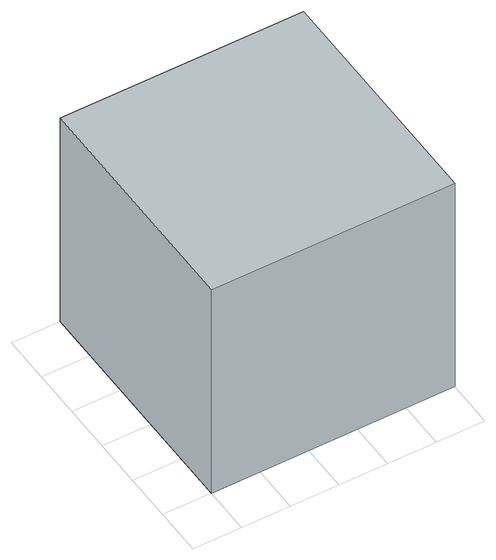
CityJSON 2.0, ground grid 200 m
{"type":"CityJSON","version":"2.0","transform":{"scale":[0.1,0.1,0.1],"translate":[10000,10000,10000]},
"CityObjects":{
"object1":{"type":"GenericCityObject","geometry":[{"type":"MultiSurface","lod":"1","boundaries":[[[0,1,2,3]],[[4,5,6,7]],[[0,3,5,4]],[[3,2,6,5]],[[2,1,7,6]],[[1,0,4,7]]]}]}
},
"vertices":[
[0,0,0],[0,10000,0],[10000,10000,0],[10000,0,0],[0,0,10000],[10000,0,10000],[10000,10000,10000],[0,10000,10000]
]}
